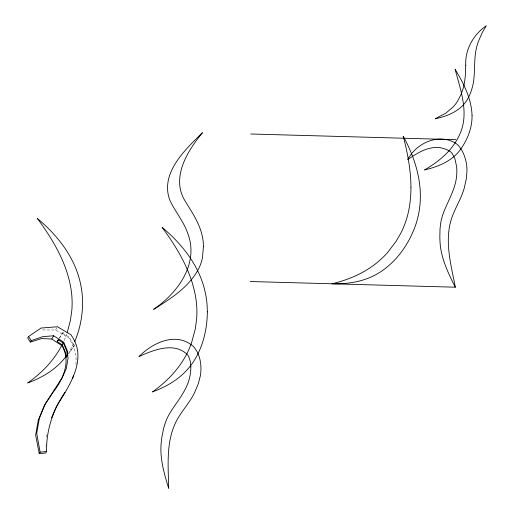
<?xml version="1.0" encoding="UTF-8"?>
<svg xmlns="http://www.w3.org/2000/svg" width="514" height="514" viewBox="0 0 514 514"><rect width="100%" height="100%" fill="white"/><g stroke="black" fill="none" stroke-linecap="round" stroke-linejoin="round"><path stroke-width="0.39" stroke-dasharray="2.57 1.93" d="M75.982 364.529L76.111 355.964L73.849 346.873L68.921 337.949L55.583 330.039L40.773 329.917M46.074 446.679L46.26 443.518M46.639 437.189L46.825 434.028M73.778 343.564L68.844 352.418M55.583 330.039L57.073 327.463M59.316 338.411L63.736 331.421L59.149 338.463M68.555 353.883L75.34 344.296L68.683 353.291M62.657 333.297L69.326 337.255L74.254 346.173M66.736 334.004A94.589 91.942 30 0 1 63.775 341.296"/><path stroke-width="0.77" d="M53.115 392.291L44.326 405.482L38.254 420.24L35.639 435.133L39.244 453.644L45.695 453.001L46.556 451.517C46.164 430.327 53.064 409.613 64.995 392.214M72.564 378.677L73.412 375.721M67.225 332.494L70.495 320.042L71.844 310.103A92.591 89.995 30 0 0 71.677 294.053C68.683 265.969 53.835 240.867 37.426 218.534C55.711 233.761 71.491 253.081 78.552 276.114A94.171 91.531 30 0 1 82.336 296.43C83.352 311.812 80.749 327.444 74.703 341.637M51.509 417.811L56.456 406.523M56.848 405.867C69.686 385.32 88.273 358.136 70.81 334.678L57.472 326.769L41.075 328.035L28.578 336.49L27.73 337.955L30.384 342.086L41.795 338.514L51.785 339.047L61.866 345.575C71.15 360.802 63.485 378.869 53.552 391.629M30.384 342.086L31.232 340.621L42.874 336.638L53.674 335.777L63.755 342.305L67.289 350.715L68.034 358.322L66.248 368.763L62.245 377.572L45.405 403.606L39.34 418.364L36.725 433.263L40.105 452.153L39.244 453.644M51.785 339.047L53.674 335.777M57.227 341.611L58.313 339.741L63.35 342.999L66.884 351.415L67.257 355.219L66.177 357.095L65.805 353.291L62.271 344.875L57.227 341.611L58.48 339.696M61.866 345.575L62.271 344.875M63.35 342.999L63.755 342.305M66.177 357.095L67.604 355.168M40.105 452.153L46.556 451.517M250.787 134L455.841 139.679M250.267 281.524L455.32 287.204C451.215 265.757 444.809 243.096 450.701 221.361C453.142 212.462 457.845 204.456 461.456 196.02A83.846 81.495 30 0 0 464.226 188.227L466.41 178.493L466.995 170.494A45.36 44.088 30 0 0 465.697 160.13C464.226 154.534 461.842 148.925 457.64 144.82A16.532 16.069 30 0 0 454.935 142.757C437.844 133.222 416.231 143.239 407.615 159.77C416.032 153.744 425.483 147.775 436.148 147.422A24.242 23.567 30 0 1 440.884 147.807L446.743 149.516L450.649 151.842A11.257 10.942 30 0 1 452.301 153.577L454.916 158.749L456.586 166.536A46.433 45.129 30 0 1 456.728 174.387C455.989 189.268 447.096 201.803 442.509 215.565A58.043 56.418 30 0 0 440.749 222.825L440.016 228.865L439.83 236.986A131.243 127.562 30 0 0 440.048 242.3C440.986 258.336 448.176 273.12 455.32 287.204M28.578 336.49L31.232 340.621M63.106 342.722A94.589 91.942 30 0 1 60.967 346.905C53.032 361.451 41.088 373.453 27.66 382.994C38.762 378.895 49.421 373.196 58.159 365.12A71.973 69.955 30 0 0 67.527 354.429M190.835 366.977L190.752 370.106A46.433 45.129 30 0 1 189.531 377.835C186.222 392.349 175.268 403.117 168.361 415.852A58.043 56.418 30 0 0 165.36 422.681L163.593 428.483L162.006 436.425A131.243 127.562 30 0 0 161.312 441.674C159.468 457.556 164.037 473.285 168.676 488.3C168.303 466.558 165.893 443.209 175.467 422.919C179.425 414.58 185.451 407.525 190.482 399.853A83.846 81.495 30 0 0 194.568 392.67L198.404 383.489L200.37 375.734A45.502 44.223 30 0 0 200.89 371.179C201.334 362.871 199.625 353.947 194.163 347.425A19.352 18.806 30 0 0 191.446 344.875C174.452 332.172 151.926 343.313 138.934 356.613C153.281 350.028 174.15 341.54 187.411 354.692A11.257 10.942 30 0 1 188.747 356.665L190.283 361.303L190.835 366.977M203.448 246.399L202.452 257.739A45.823 44.538 30 0 1 199.483 267.036C190.193 286.356 171.22 298.448 153.583 309.357C177.966 292.896 199.548 263.232 187.539 232.881C183.498 221.129 175.158 211.607 169.935 200.46C159.584 173.443 185.066 149.677 202.503 132.702C187.52 150.743 170.86 177.484 184.911 200.691C191.638 211.864 199.445 222.858 202.22 235.849A53.501 51.998 30 0 1 203.338 243.707L203.448 246.399M465.761 65.175L465.286 76.592L464.136 84.585A55.576 54.021 30 0 1 462.96 89.134L460.647 95.347L457.145 101.881A40.24 39.115 30 0 1 453.29 106.816L445.889 113.125L435.204 118.785C448.047 116.1 461.938 110.401 468.151 98.007A53.026 51.535 30 0 0 469.719 94.775A51.798 50.346 30 0 0 472.051 88.318C475.778 75.776 473.51 62.49 476.073 49.774A63.935 62.143 30 0 1 478.361 41.448L482.408 32.292L486.34 25.7C473.529 34.547 464.913 49.395 465.761 65.175M472.051 115.56C472.244 128.352 467.072 140.804 459.426 150.885A46.196 44.898 30 0 1 453.007 157.342C444.803 163.979 434.638 167.558 424.487 169.961C436.861 162.797 448.574 153.641 456.111 141.286A63.338 61.558 30 0 0 459.908 133.961C469.321 113.112 460.544 90.008 455.147 69.351C463.647 83.397 471.531 98.81 472.051 115.56M410.943 187.186C410.949 197.652 409.767 208.151 406.805 218.212A92.591 89.995 30 0 1 400.894 233.022L395.883 241.664L387.081 253.113A94.589 91.942 30 0 1 376.801 262.847C363.816 273.345 348.1 279.957 331.954 283.786C343.905 284.094 356.035 282.777 367.292 278.562A71.973 69.955 30 0 0 380.109 272.169C397.168 261.061 409.356 243.405 415.897 224.31A94.171 91.531 30 0 0 420.022 204.244C422.103 180.459 414.58 156.886 403.22 136.236C407.621 152.864 410.802 169.935 410.943 187.186M207.36 311.825C207.181 329.904 202.696 348.383 192.307 363.372A71.973 69.955 30 0 1 182.939 374.07C174.201 382.14 163.542 387.839 152.44 391.944C165.868 382.397 177.812 370.395 185.74 355.855A94.589 91.942 30 0 0 191.51 342.954L195.275 328.986L196.624 319.046A92.591 89.995 30 0 0 196.457 302.997C193.463 274.913 178.615 249.81 162.206 227.477C180.491 242.704 196.271 262.024 203.332 285.058A94.171 91.531 30 0 1 207.116 305.374L207.36 311.825"/></g></svg>
